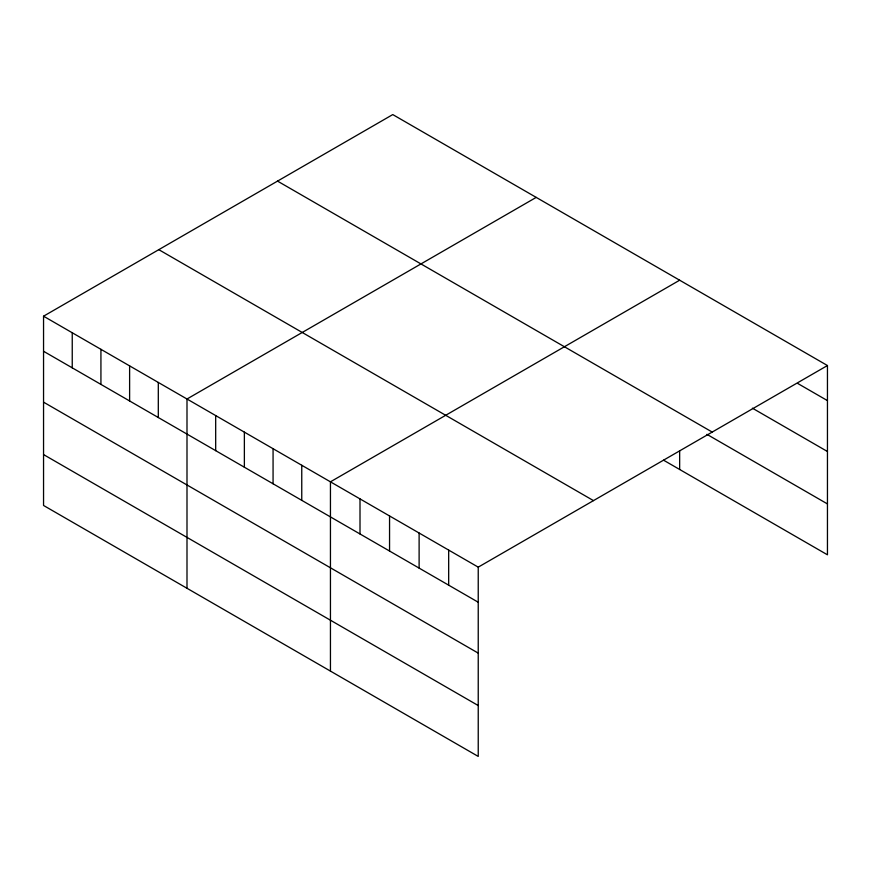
<?xml version="1.0" encoding="UTF-8"?>
<svg xmlns="http://www.w3.org/2000/svg" width="871" height="871" viewBox="0 0 871 871"><rect width="100%" height="100%" fill="white"/><g stroke="black" fill="none" stroke-linecap="round" stroke-linejoin="round"><path stroke-width="1.31" d="M43.55 316.195L478.233 567.152L478.233 756.42L43.55 505.463L43.55 316.195L392.767 114.58L827.45 365.537L827.45 554.805L663.593 460.204M536.209 197.39L186.993 399.005L186.993 588.284M679.652 280.212L330.447 481.826L330.447 671.095M478.233 567.152L827.45 365.537M797.89 383.556L827.45 400.616M752.413 408.183L827.45 451.505M277.522 181.114L712.206 432.07M706.936 434.346L827.45 503.928M158.794 249.661L593.478 500.618M43.55 351.274L478.233 602.231M43.55 402.152L478.233 653.119M43.55 454.575L478.233 705.543M679.652 450.732L679.652 469.48M448.674 550.091L448.674 585.17M419.114 533.019L419.114 568.099M389.555 515.959L389.555 551.038M360.006 498.898L360.006 533.977M301.758 465.266L301.758 500.346M273.069 448.696L273.069 483.775M244.37 432.136L244.37 467.215M215.681 415.576L215.681 450.655M158.304 382.445L158.304 417.525M129.616 365.885L129.616 400.965M100.927 349.315L100.927 384.394M72.239 332.755L72.239 367.834"/></g></svg>
